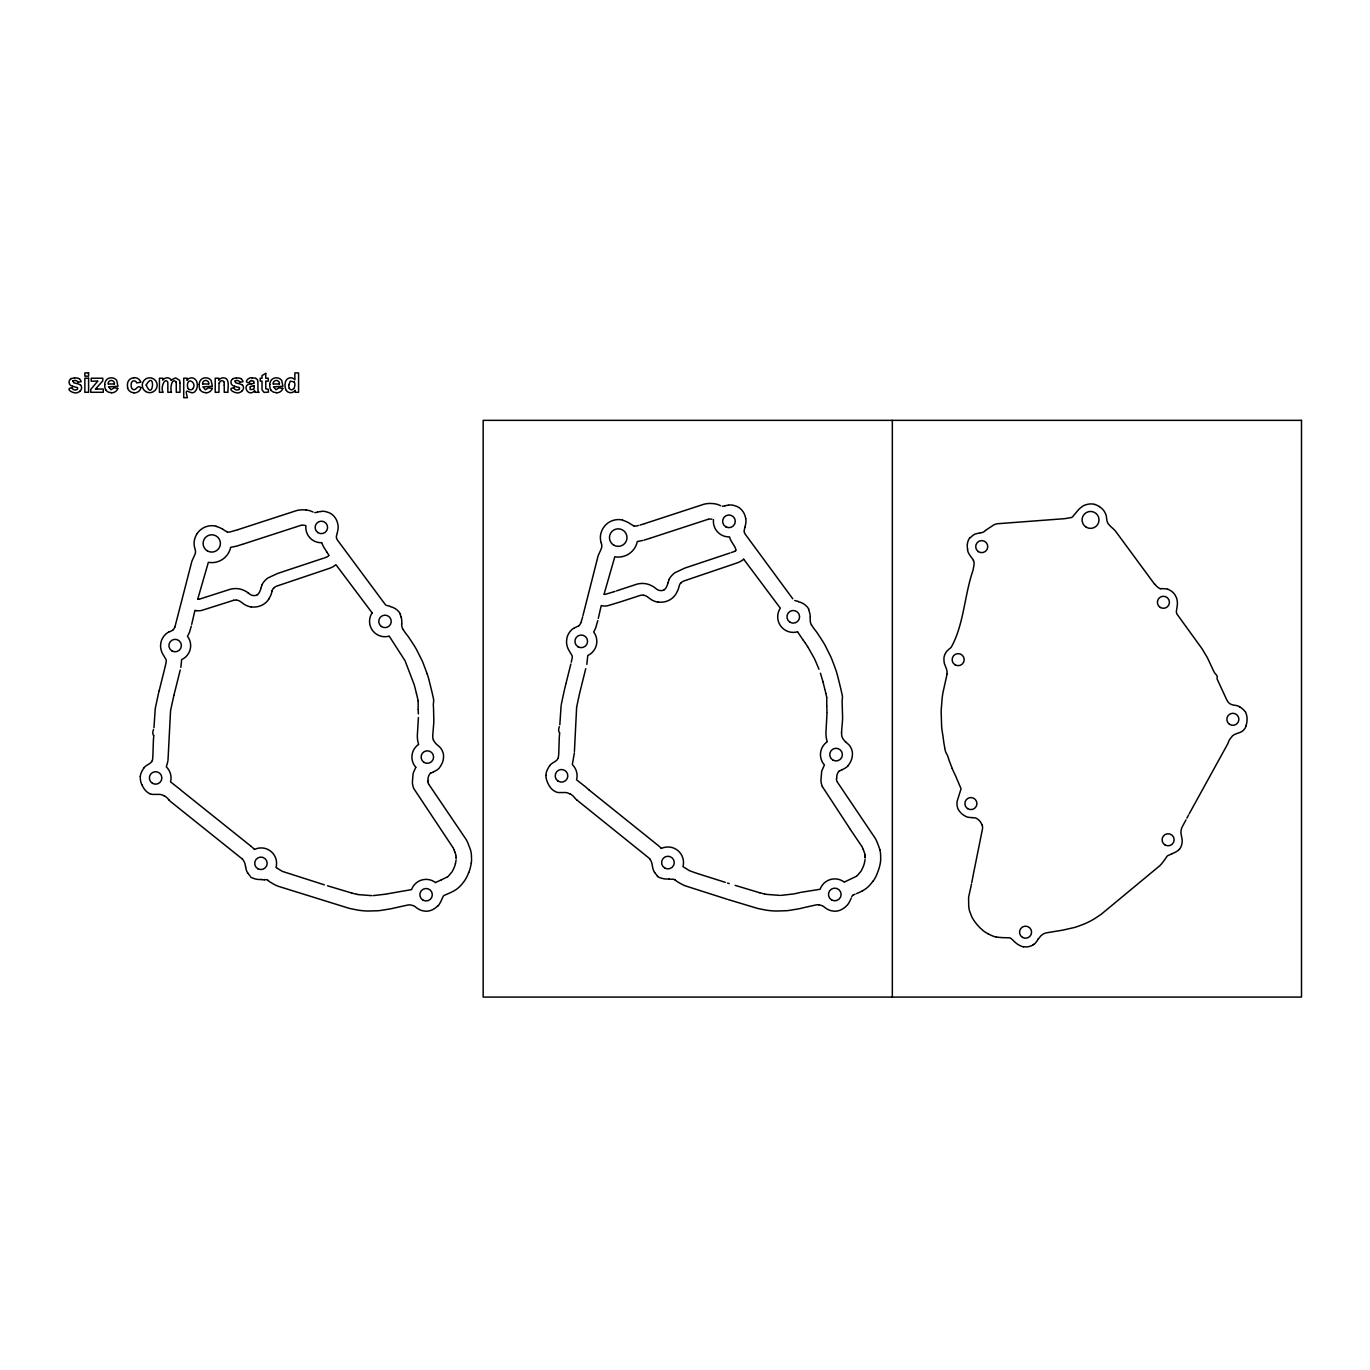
<?xml version="1.0" encoding="UTF-8"?>
<svg xmlns="http://www.w3.org/2000/svg" width="1370" height="1370" viewBox="0 0 1370 1370"><rect width="100%" height="100%" fill="white"/><g stroke="black" fill="none" stroke-linecap="round" stroke-linejoin="round"><path stroke-width="1.5" d="M810.201 616.842L810.184 615.952A13.923 13.923 0 0 0 809.482 612.253L809.002 610.797A19.386 19.386 0 0 0 808.608 609.736L808.591 609.736M546.031 775.437L546.065 774.324A11.217 11.217 0 0 1 546.818 770.933L547.007 770.505A21.851 21.851 0 0 1 549.336 766.258L549.644 765.83M288.727 384.987L290.32 381.151L293.985 381.819M810.201 617.288L810.184 619.326A11.97 11.97 0 0 0 811.348 624.908M841.522 732.505L842.481 720.637A82.834 82.834 0 0 0 842.601 717.657L842.173 703.153A33.411 33.411 0 0 1 842.122 701.937L842.105 701.457A12.381 12.381 0 0 1 842.242 699.693L842.293 699.334A12.672 12.672 0 0 0 842.327 695.686L840.889 689.196A72.319 72.319 0 0 0 840.221 686.404L837.652 676.061A71.24 71.24 0 0 0 835.871 670.084L834.296 665.7M574.424 751.479L576.633 707.245M574.372 752.866L572.335 764.597A15.584 15.584 0 0 1 576.564 779.821L586.446 787.579M140.322 776.465L140.288 777.424A17.69 17.69 0 0 0 141.778 784.685M153.765 735.827L153.543 738.344A70.658 70.658 0 0 0 153.389 740.827L152.892 755.778A51.717 51.717 0 0 1 152.772 757.49L152.584 759.185A5.72 5.72 0 0 1 152.258 760.727L152.207 760.71M559.645 733.053L559.422 735.604A72.165 72.165 0 0 0 559.251 738.122L558.772 753.312A52.813 52.813 0 0 1 558.635 755.058L558.412 756.959A5.84 5.84 0 0 1 558.104 758.329L558.069 758.312M559.816 724.816L561.101 705.721M104.736 384.508L104.822 383.686A7.175 7.175 0 0 1 106.5 379.815A6.302 6.302 0 0 1 111.193 377.829A8.751 8.751 0 0 1 111.963 377.88A6.285 6.285 0 0 1 116.227 379.884A5.6 5.6 0 0 1 116.81 380.774L117.94 386.272L108.47 386.871L111.073 389.731L113.967 387.83L117.683 388.309M199.147 384.508L199.232 383.686A7.175 7.175 0 0 1 200.91 379.815A6.302 6.302 0 0 1 205.603 377.829A8.751 8.751 0 0 1 206.373 377.88A6.285 6.285 0 0 1 210.637 379.884A5.6 5.6 0 0 1 211.22 380.774L212.35 386.272L202.897 386.871L205.483 389.731L208.377 387.83L212.11 388.309M269.753 384.508L269.839 383.686A7.175 7.175 0 0 1 271.517 379.815A6.302 6.302 0 0 1 276.209 377.829A8.751 8.751 0 0 1 276.98 377.88A6.285 6.285 0 0 1 281.244 379.884A5.6 5.6 0 0 1 281.809 380.774L282.939 386.272L273.486 386.871L276.072 389.731L278.983 387.83L282.7 388.309M153.954 727.727L155.221 708.924M166.249 661.556L165.359 665.82M572.249 657.651L571.29 662.207M456.056 860.36L455.422 863.768M865.069 859.538L864.419 863.014A28.873 28.873 0 0 1 863.22 866.731L861.405 870.567M166.267 660.7A3.768 3.768 0 0 0 165.804 659.141L162.516 653.627A18.324 18.324 0 0 1 161.095 649.825L160.787 648.233A12.279 12.279 0 0 1 160.598 645.184L160.872 643.078A14.488 14.488 0 0 1 161.026 642.17L161.266 641.211A14.385 14.385 0 0 1 162.105 639.088L162.585 638.18A14.813 14.813 0 0 1 168.527 632.152M566.735 639.533L566.82 638.831A14.796 14.796 0 0 1 566.974 637.889L567.214 636.93A14.676 14.676 0 0 1 568.071 634.772L568.55 633.848A15.001 15.001 0 0 1 574.561 627.734M167.996 760.196L170.565 710.602M566.666 640.184L566.598 640.869A12.553 12.553 0 0 0 566.735 644.071L567.06 645.681A18.666 18.666 0 0 0 568.464 649.534L571.787 655.151A3.853 3.853 0 0 1 572.266 656.727M946.91 674.091L947.047 672.601A8.22 8.22 0 0 0 946.978 671.146L946.636 669.57A26.629 26.629 0 0 0 945.557 666.556L944.649 664.347A9.436 9.436 0 0 1 944.221 662.686L943.998 660.751A41.425 41.425 0 0 1 943.93 659.347L943.93 658.713A9.248 9.248 0 0 1 944.136 656.829A12.998 12.998 0 0 1 946.79 651.264L948.93 649.192A39.542 39.542 0 0 1 951.003 647.582C963.881 625.045 964.36 595.265 972.974 570.434A27.691 27.691 0 0 1 973.248 569.012L973.573 567.437A38.069 38.069 0 0 0 973.916 565.45L974.019 564.663A9.847 9.847 0 0 0 973.95 561.923A5.514 5.514 0 0 0 973.539 560.672L973.436 560.467M167.876 761.24L166.335 766.892A15.293 15.293 0 0 1 170.531 781.876L180.292 789.514M170.616 710.276L173.887 695.412M561.255 704.642L564.406 689.881M576.684 706.92L579.459 693.939M155.324 708.239L158.543 693.117M471.263 863.117L471.143 863.853A44.645 44.645 0 0 1 468.797 872.502M1176.556 609.941L1176.385 611.208A5.891 5.891 0 0 0 1177.001 614.137L1199.795 645.647A95.814 95.814 0 0 1 1201.747 648.387A68.106 68.106 0 0 1 1202.672 649.808L1206.405 656.024A39.781 39.781 0 0 1 1207.706 658.371L1213.82 671.437A9.967 9.967 0 0 0 1215.156 673.509L1215.652 674.057A8.614 8.614 0 0 1 1217.228 676.506L1217.057 678.869L1225.722 697.638A38.925 38.925 0 0 0 1227.828 701.645L1228.085 702.005A4.846 4.846 0 0 0 1228.976 702.981L1229.267 703.204A10.703 10.703 0 0 0 1231.407 704.505L1231.698 704.557A14.111 14.111 0 0 0 1233.788 705.105L1235.312 705.362A17.348 17.348 0 0 1 1238.206 706.029A8.7 8.7 0 0 1 1238.84 706.338L1239.764 706.834M1176.676 609.308L1177.001 607.389A44.491 44.491 0 0 0 1177.292 605.266L1177.395 603.605A16.765 16.765 0 0 0 1176.659 598.347L1176.573 598.073A8.477 8.477 0 0 0 1176.076 596.909L1175.597 596.019M971.741 882.674L972.7 877.793A76.754 76.754 0 0 0 973.008 876.012L982.564 828.507A8.802 8.802 0 0 0 982.05 824.826M971.467 884.078L971.039 886.15A91.893 91.893 0 0 1 970.594 888.205L968.761 896.477A21.44 21.44 0 0 0 968.59 898.172L968.71 905.912A25.345 25.345 0 0 0 969.241 909.68A19.146 19.146 0 0 0 969.635 911.187L971.501 916.119A18.307 18.307 0 0 0 972.221 917.643L972.443 918.054A44.713 44.713 0 0 0 982.102 929.699L983.009 930.538A22.228 22.228 0 0 0 985.458 932.268L987.993 933.741M219.149 383.052L219.183 382.915A18.152 18.152 0 0 0 218.994 385.912L218.96 392.282L215.227 392.282L215.227 378.223L218.72 378.223L218.72 380.261L219.44 379.439A5.497 5.497 0 0 1 223.31 377.829C230.52 377.675 227.523 388.909 227.985 392.282L224.252 392.282L224.252 385.107M582.952 615.541L598.091 555.946A28.564 28.564 0 0 1 598.776 554.251L599.478 552.744M598.279 618.401L601.224 605.608L602.423 605.848A15.772 15.772 0 0 0 607.732 605.728L621.432 601.55M191.697 624.378L194.934 610.369L196.115 610.609M582.678 616.825L580.966 622.631M597.817 620.524L595.762 627.648A29.198 29.198 0 0 1 594.443 630.577L593.672 631.947A15.584 15.584 0 0 1 587.798 655.494L586.805 664.399M180.857 667.361L181.645 659.604A15.327 15.327 0 0 0 187.467 636.279L188.204 634.961A28.667 28.667 0 0 0 189.522 632.067L191.32 626.056M566.084 683.082L570.862 663.988M581.36 686.216L585.744 668.68M565.913 683.818L564.628 689.076M581.12 687.209L579.544 693.58M174.487 693.049L180.223 670.016M174.35 693.58L173.973 695.069M604.05 594.255L614.805 556.785A19.488 19.488 0 0 0 637.307 541.544L642.855 540.448M165.239 666.351L159.194 690.651M197.708 599.204L208.36 562.317A19.266 19.266 0 0 0 230.657 547.332L236.119 546.236M159.143 690.822L158.766 692.295M667.961 582.935L667.738 583.757A19.248 19.248 0 0 1 667.413 584.802L666.83 586.274A16.389 16.389 0 0 1 666.505 586.942L666.197 587.507A5.497 5.497 0 0 1 664.758 589.288L664.313 589.545M667.995 582.781L669.057 579.544M261.088 587.627L262.064 584.716M272.202 590.864L272.425 589.99M260.934 588.227L260.762 588.86A18.889 18.889 0 0 1 260.437 589.905L259.855 591.343A16.098 16.098 0 0 1 259.546 591.994L259.307 592.422A5.412 5.412 0 0 1 257.8 594.323L257.354 594.563M268.897 598.93L270.507 595.847A28.325 28.325 0 0 0 271.277 593.912L272.15 591.035M272.065 591.326L272.339 590.333M337.311 532.776L337.996 529.454A14.642 14.642 0 0 0 337.962 524.693L337.534 523.015A19.3 19.3 0 0 0 337.02 521.319L336.934 521.131A14.727 14.727 0 0 0 335.599 518.442L334.862 517.346A15.173 15.173 0 0 0 333.8 516.062L332.841 515.12A13.135 13.135 0 0 0 330.752 513.562L330.358 513.339A12.707 12.707 0 0 0 329.177 512.774L328.903 512.654A22.125 22.125 0 0 0 327.447 512.157L326.848 511.969A24.061 24.061 0 0 0 325.529 511.609L325.204 511.541A9.898 9.898 0 0 0 322.121 511.301L320.631 511.541M745.023 527.022L745.777 523.409A14.967 14.967 0 0 0 745.742 518.562M744.972 527.21L744.441 529.334A6.251 6.251 0 0 0 744.201 531.8M337.14 533.427L336.66 535.293A6.114 6.114 0 0 0 336.421 537.725M679.52 584.904L678.373 588.877A28.873 28.873 0 0 1 677.585 590.847L675.804 594.203A17.245 17.245 0 0 1 665.769 601.533L665.169 601.687A20.036 20.036 0 0 1 660.905 602.218L659.193 602.166A18.084 18.084 0 0 1 658.148 602.064M559.337 726.699L559.131 727.299A9.693 9.693 0 0 0 558.669 729.902L558.686 730.261A3.613 3.613 0 0 0 559.594 732.762M153.491 729.491L153.303 730.09A9.487 9.487 0 0 0 152.806 732.744L152.823 733.087A3.545 3.545 0 0 0 153.714 735.553M1246.015 726.049L1245.69 726.922A10.069 10.069 0 0 1 1244.2 729.354A15.293 15.293 0 0 1 1243.566 730.09L1243.155 730.501A7.175 7.175 0 0 1 1241.888 731.477L1241.117 731.905A18.598 18.598 0 0 1 1239.593 732.556A39.439 39.439 0 0 1 1238.583 732.933L1236.956 733.498A13.272 13.272 0 0 0 1232.281 736.067L1231.733 736.923A36.802 36.802 0 0 0 1230.757 738.019L1229.986 739.012A11.662 11.662 0 0 0 1229.027 740.622L1228.428 741.992A27.931 27.931 0 0 0 1227.811 743.722L1189.211 813.797M851.215 898.121L850.89 898.84A34.644 34.644 0 0 1 848.561 903.429A14.916 14.916 0 0 1 846.831 905.536L845.547 906.769A23.889 23.889 0 0 1 844.006 908.002L843.047 908.67A16.885 16.885 0 0 1 840.289 910.108A14.231 14.231 0 0 1 835.512 911.187A10.412 10.412 0 0 1 834.279 911.17A17.125 17.125 0 0 1 833.08 911.033L831.042 910.673A10.48 10.48 0 0 1 829.21 910.057L828.918 909.937A18.495 18.495 0 0 1 826.264 908.533A26.287 26.287 0 0 1 824.774 907.419L823.284 906.323A6.559 6.559 0 0 0 822.171 905.741L821.298 905.433A23.17 23.17 0 0 0 820.424 905.193L818.78 904.817M174.881 627.135L191.817 561.495A28.034 28.034 0 0 1 192.502 559.816L195.019 554.251A7.347 7.347 0 0 0 195.396 550.397L194.66 547.64A15.995 15.995 0 0 1 194.095 543.119L194.129 542.366A14.539 14.539 0 0 1 194.489 539.746L194.865 538.461A18.067 18.067 0 0 1 197.075 533.735M851.78 896.768L852.003 896.305A2.98 2.98 0 0 1 852.756 895.329M599.837 552.007L601.31 548.599A7.501 7.501 0 0 0 601.704 544.678L601.242 542.931M1188.543 815.064L1186.882 818.198M1182.276 826.778L1181.813 827.685A4.675 4.675 0 0 0 1181.591 828.216L1181.248 829.758A15.96 15.96 0 0 0 1180.923 832.857L1182.104 839.485A12.381 12.381 0 0 1 1182.104 842.413L1182.053 842.824A18.666 18.666 0 0 1 1181.282 845.958L1181.163 846.266A8.374 8.374 0 0 1 1179.399 849.194M1185.975 819.894L1182.635 826.093M452.545 871.012L454.224 867.415A28.308 28.308 0 0 0 455.422 863.768M192.93 388.412C197.04 383.172 187.895 376.784 187.45 384.747A6.593 6.593 0 0 0 188.221 388.669M415.778 767.388L413.569 772.235A22.04 22.04 0 0 0 413.055 774.016L412.37 782.595A20.704 20.704 0 0 0 413.757 788.521L452.905 847.499M1038.169 939.169L1041.063 935.624A33.77 33.77 0 0 1 1042.416 934.614L1042.844 934.306A8.083 8.083 0 0 1 1044.762 933.33L1046.081 932.97A46.648 46.648 0 0 1 1047.399 932.679L1060.842 930.453A80.419 80.419 0 0 0 1062.64 930.161L1074.234 927.541A56.101 56.101 0 0 0 1077.197 926.617L1083.31 924.356A60.143 60.143 0 0 0 1087.489 922.524L1089.493 921.53A64.801 64.801 0 0 0 1094.904 918.482L1100.367 914.852A35.243 35.243 0 0 0 1102.388 913.293L1159.739 865.771A35.243 35.243 0 0 0 1160.818 864.641A51.683 51.683 0 0 0 1165.63 858.322L1167.052 856.284A4.093 4.093 0 0 1 1167.617 855.753L1171.847 853.835M557.727 758.894L557.676 758.98A7.038 7.038 0 0 1 556.306 760.624L556.014 760.812A14.299 14.299 0 0 1 554.799 761.669L553.6 762.388A15.019 15.019 0 0 0 549.541 765.744M151.882 761.275L151.83 761.36A6.936 6.936 0 0 1 150.46 762.97L150.169 763.158A14.162 14.162 0 0 1 148.97 763.998L148.183 764.477A16.389 16.389 0 0 0 143.73 767.971M860.942 871.286L857.414 875.464A9.076 9.076 0 0 1 856.541 876.183M143.867 768.108L143.559 768.519A21.475 21.475 0 0 0 141.264 772.697L141.093 773.125A10.994 10.994 0 0 0 140.288 776.465M451.997 871.868L448.418 876.081A8.973 8.973 0 0 1 447.63 876.731M873.169 880.961L871.097 883.599A33.89 33.89 0 0 1 867.347 887.503A22.143 22.143 0 0 1 864.898 889.353L863.665 890.123A44.782 44.782 0 0 1 862.415 890.825M985.39 530.567L983.677 531.971A14.231 14.231 0 0 1 981.742 532.622L981.468 532.69A7.997 7.997 0 0 1 980.663 532.81L980.406 532.844M171.13 380.124L175.6 377.863L179.607 380.346A8.956 8.956 0 0 1 179.898 383.257M847.79 765.933L848.92 764.494A25.996 25.996 0 0 0 850.034 762.73L850.616 761.651A16.817 16.817 0 0 0 851.626 759.185A18.426 18.426 0 0 0 852.363 755.76L852.431 752.901A14.402 14.402 0 0 0 850.051 746.273A12.501 12.501 0 0 0 848.15 744.098L846.403 742.574A31.356 31.356 0 0 1 845.581 741.838M77.456 389.405L77.645 387.778A3.733 3.733 0 0 0 76.36 387.282A45.398 45.398 0 0 1 72.678 386.289M328.731 555.552L328.475 555.826A4.538 4.538 0 0 1 327.978 556.288L327.721 556.477M97.595 381.374L90.745 389.405L90.745 392.282L103.264 392.282L103.264 389.046L97.39 389.046M970.251 537.776L971.621 536.475A27.451 27.451 0 0 1 973.231 535.173L974.532 534.351A6.148 6.148 0 0 1 975.389 533.975L979.893 532.896M985.544 530.378L994.072 524.71A22.297 22.297 0 0 1 997.24 523.751L1062.264 518.853A50.125 50.125 0 0 0 1065.552 518.545L1071.34 517.517A5.805 5.805 0 0 0 1072.47 516.901L1077.162 511.301A22.691 22.691 0 0 1 1081.067 507.397L1082.779 506.147A13.101 13.101 0 0 1 1084.697 505.188L1085.725 504.811A18.992 18.992 0 0 1 1089.39 504.023A13.529 13.529 0 0 1 1094.75 504.434M239.39 389.371L239.527 387.778A3.733 3.733 0 0 0 238.243 387.282A45.398 45.398 0 0 1 234.561 386.289M438.006 905.621L436.739 906.837A23.615 23.615 0 0 1 435.215 908.053L434.273 908.704A16.748 16.748 0 0 1 431.533 910.125A14.145 14.145 0 0 1 426.806 911.187A10.361 10.361 0 0 1 425.591 911.17A17.039 17.039 0 0 1 424.392 911.033L422.388 910.69A10.412 10.412 0 0 1 420.573 910.091L420.282 909.954A18.341 18.341 0 0 1 417.662 908.567A26.013 26.013 0 0 1 416.189 907.488L414.699 906.392A6.507 6.507 0 0 0 413.603 905.827L412.747 905.536A23.016 23.016 0 0 0 411.873 905.279L410.264 904.919A9.898 9.898 0 0 0 407.318 905.142L393.567 908.173A89.358 89.358 0 0 1 390.313 908.892L380.38 910.502A60.999 60.999 0 0 1 378.308 910.707L368.205 911.033A62.678 62.678 0 0 1 365.413 910.913L362.656 910.707A59.235 59.235 0 0 1 357.519 910.04L350.069 908.55A35.671 35.671 0 0 1 348.151 908.019L278.11 886.236A38.069 38.069 0 0 1 275.096 884.883L273.298 883.924A58.413 58.413 0 0 1 268.743 881.081L267.767 880.396M680.667 583.175L680.941 582.918A14.71 14.71 0 0 1 681.575 582.353L682.02 581.993A11.816 11.816 0 0 1 682.568 581.599M273.555 588.295L273.812 588.038A14.539 14.539 0 0 1 274.445 587.473L274.891 587.131A11.679 11.679 0 0 1 275.438 586.737M254.666 390.758C248.021 398.105 240.932 383.737 251.275 383.942M743.602 559.234L742.523 560.124A17.69 17.69 0 0 1 741.17 561.032L740.091 561.631A24.249 24.249 0 0 1 737.608 562.727L734.44 563.841M72.884 380.911L73.757 382.761A28.479 28.479 0 0 0 75.607 383.257L76.309 383.446A14.316 14.316 0 0 1 79.768 384.593L80.453 385.107M253.21 389.337L250.093 389.559L250.008 386.837A7.655 7.655 0 0 1 252.046 386.186L253.45 385.775A11.696 11.696 0 0 0 254.203 385.552L254.203 386.289M735.399 550.843L735.656 550.654A4.607 4.607 0 0 0 736.152 550.192L734.885 546.955M856.216 876.406L845.65 881.424A19.66 19.66 0 0 0 844.382 882.194A15.584 15.584 0 0 0 820.099 889.267L800.679 892.367M447.373 876.903L441.346 879.865M1032.774 944.975L1033.357 944.615A17.536 17.536 0 0 0 1034.025 944.187M735.039 551.082L734.337 551.442A16.098 16.098 0 0 1 733.241 551.887L731.392 552.538M327.43 556.648L326.728 557.025A15.978 15.978 0 0 1 325.58 557.504L323.954 558.069M862.415 890.825L862.09 890.997A59.116 59.116 0 0 1 857.894 893.052L856.575 893.6M574.612 627.82L577.78 626.313A7.415 7.415 0 0 0 578.62 625.833M168.578 632.238L171.712 630.765A7.347 7.347 0 0 0 172.552 630.286M71.24 378.565L74.528 377.863M233.14 378.565L236.411 377.863M842.293 769.7L840.957 770.3A17.262 17.262 0 0 0 839.639 770.967M683.339 581.154L733.515 564.149M433.519 771.909L432.201 772.509A17.125 17.125 0 0 0 430.899 773.142M276.192 586.292L326.077 569.492M855.085 894.199L854.829 894.302A10.515 10.515 0 0 0 852.739 895.295M441.157 879.934L436.773 881.92A19.488 19.488 0 0 0 435.591 882.64A15.447 15.447 0 0 0 411.548 889.61L386.391 894.011M644.585 523.648L704.18 504.16A28.513 28.513 0 0 1 706.629 503.698L708.838 503.492A28.702 28.702 0 0 1 711.372 503.492L713.616 503.646A20.002 20.002 0 0 1 719.541 505.222L720.569 505.701M649.825 538.324L708.358 519.213M237.849 529.693L296.81 510.513A28.359 28.359 0 0 1 299.242 510.068L301.434 509.863A28.564 28.564 0 0 1 303.934 509.863L306.178 510M237.661 529.745L230.434 531.834A6.114 6.114 0 0 1 227.112 531.92M243.192 544.078L300.955 525.327M644.311 523.751L640.013 525.07M649.5 538.444L644.123 540.105M242.61 544.284L237.027 545.996M621.98 601.379L640.355 595.368A9.59 9.59 0 0 1 643.044 595.145M616.414 590.915L636.913 584.168A27.314 27.314 0 0 1 638.351 583.843L639.105 583.723A22.194 22.194 0 0 1 640.03 583.586L640.184 583.569A20.002 20.002 0 0 1 649.277 584.665L650.031 585.007A21.903 21.903 0 0 1 654.843 587.713L656.521 589.049A7.227 7.227 0 0 0 664.433 589.785M615.027 591.378L613.623 591.84M322.909 558.412L277.836 573.379L267.869 577.986A26.441 26.441 0 0 0 266.311 579.27L265.712 579.835A16.663 16.663 0 0 0 262.03 584.699M326.539 569.338L329.913 568.173A24.078 24.078 0 0 0 332.191 567.18L333.424 566.495A17.519 17.519 0 0 0 334.777 565.587L335.856 564.731L336.643 565.639L372.16 612.904M730.039 552.983L684.709 568.122L674.828 572.78A26.749 26.749 0 0 0 673.355 574.013L672.653 574.664A16.919 16.919 0 0 0 669.022 579.527M612.801 592.114L605.471 594.272A3.476 3.476 0 0 1 604.29 594.323M725.158 505.787L725.877 505.599A11.011 11.011 0 0 1 726.682 505.41L728.241 505.205M317.446 512.157L317.104 512.26A6.285 6.285 0 0 1 316.196 512.466L314.775 512.568M317.583 512.123L318.285 511.918A10.96 10.96 0 0 1 319.107 511.746L320.46 511.558M724.833 505.89L724.679 505.941A6.319 6.319 0 0 1 723.754 506.129L722.315 506.232M638.488 525.481L637.101 525.823A6.148 6.148 0 0 1 633.745 525.909M804.395 907.505L815.801 904.988A9.95 9.95 0 0 1 818.798 904.731M800.046 892.538L794.668 893.754M803.728 907.676L801.912 908.122A89.855 89.855 0 0 1 798.641 908.858L788.606 910.502A61.307 61.307 0 0 1 786.5 910.707L776.31 911.033A62.986 62.986 0 0 1 773.485 910.913L770.693 910.69A59.544 59.544 0 0 1 765.505 910.022L757.987 908.515A35.877 35.877 0 0 1 756.052 907.968L728.292 899.593M233.653 600.3L201.51 610.472A15.686 15.686 0 0 1 196.115 610.643M199.386 599.169L230.246 589.271A27.16 27.16 0 0 1 231.667 588.963L233.482 588.689A19.882 19.882 0 0 1 242.49 589.768L243.226 590.093A21.714 21.714 0 0 1 248.004 592.765M385.552 894.182L373.239 895.603M793.641 893.942L781.208 895.364M77.645 382.298L81.121 381.699A5.137 5.137 0 0 0 79.391 378.908M239.527 382.298L243.021 381.699A5.137 5.137 0 0 0 241.291 378.908M140.425 382.298L136.692 382.898A2.723 2.723 0 0 0 131.708 382.127L131.366 383.018A8.391 8.391 0 0 0 131.177 384.987A9.932 9.932 0 0 0 131.4 387.385L131.811 388.309A2.603 2.603 0 0 0 132.102 388.72C135.784 392.505 137.069 384.251 140.665 387.47M708.769 519.144L709.797 519.059A12.672 12.672 0 0 1 710.362 519.059L711.989 519.144M301.366 525.258L302.427 525.172A12.964 12.964 0 0 1 302.941 525.172L304.551 525.258M72.233 387.83C63.517 388.121 74.562 395.176 78.295 392.197A5.137 5.137 0 0 0 80.008 391.255M234.116 387.83C225.399 388.121 236.445 395.176 240.178 392.197A5.137 5.137 0 0 0 241.891 391.255M728.497 505.17L729.748 505.016A9.95 9.95 0 0 1 732.847 505.205L733.173 505.273A24.198 24.198 0 0 1 734.508 505.633L735.108 505.821A22.28 22.28 0 0 1 736.58 506.335L736.872 506.455A12.809 12.809 0 0 1 738.07 507.037L738.464 507.26A13.289 13.289 0 0 1 740.571 508.852L741.547 509.794A15.395 15.395 0 0 1 742.608 511.113L743.362 512.209A15.001 15.001 0 0 1 744.646 514.743L744.783 515.137A19.694 19.694 0 0 1 745.28 516.764L745.691 518.562M97.767 381.1L91.225 381.22L91.225 378.223L102.784 378.223L102.784 380.86L95.438 389.166L97.133 389.046M133.815 377.863L133.078 377.914A6.507 6.507 0 0 0 127.564 383.223L127.461 384.405A12.467 12.467 0 0 0 127.461 386.1L127.684 387.659M264.53 879.745L262.252 879.797M371.818 895.655L358.615 894.627M780.044 895.398L766.789 894.404M251.703 380.74L253.707 381.202L254.203 383.138A19.454 19.454 0 0 1 251.275 383.891M252.114 377.846C248.706 376.647 242.73 383.394 249.511 382.538M669.245 879.3L671.557 879.249A6.747 6.747 0 0 1 674.93 879.677M108.504 383.994L114.207 383.994M202.914 383.994L208.617 383.994M273.503 383.994L279.223 383.994M255.162 392.282L258.896 392.282M972.238 817.633L975.029 817.873A5.72 5.72 0 0 1 976.724 818.506L977.546 819.054A15.532 15.532 0 0 1 979.344 820.613L979.55 820.835A9.111 9.111 0 0 1 980.475 821.983L980.646 822.257A16.509 16.509 0 0 1 981.845 824.517L981.982 824.843M1160.921 588.535L1163.781 588.723A18.238 18.238 0 0 1 1167.822 589.203M996.315 936.977L996.795 937.063A44.765 44.765 0 0 0 999.792 937.422A55.982 55.982 0 0 0 1004.844 937.696L1009.159 937.799A4.846 4.846 0 0 1 1011.574 938.895L1011.728 939.049A21.047 21.047 0 0 1 1012.379 939.683L1014.69 941.892A20.961 20.961 0 0 0 1023.407 946.927M356.971 894.319L358.289 894.576M764.939 894.045L766.275 894.302M356.799 894.285L352.022 893.137M764.443 893.959L759.785 892.795M794.771 600.522L798.402 601.447M622.596 520.292L624.463 520.874A25.174 25.174 0 0 1 629.327 523.186L631.947 524.847A11.594 11.594 0 0 0 633.779 525.772M216.083 526.388L217.933 526.971A24.968 24.968 0 0 1 222.728 529.231M386.443 605.352L390.296 606.345M327.481 885.774L351.713 893.034M735.159 885.362L759.631 892.743M324.399 884.849L282.597 871.457A24.985 24.985 0 0 1 282.032 871.183L277.476 868.426M727.179 899.251L685.257 885.842A38.36 38.36 0 0 1 682.226 884.455L680.41 883.496A58.978 58.978 0 0 1 675.804 880.602L674.828 879.917M1094.75 504.451L1095.743 504.776A19.009 19.009 0 0 1 1099.425 506.575M697.039 873.392L725.278 882.331M729.234 883.582L727.487 883.033M696.371 873.187L689.812 870.823A25.191 25.191 0 0 1 689.23 870.549L682.979 866.611A15.584 15.584 0 0 0 661.333 848.441M234.578 386.272L232.9 385.604A3.562 3.562 0 0 1 232.335 385.244A4.007 4.007 0 0 1 233.037 378.668M72.678 386.272L71 385.604A3.562 3.562 0 0 1 70.452 385.244A4.007 4.007 0 0 1 71.154 378.668M305.561 525.498L305.887 525.635A15.378 15.378 0 0 0 321.882 542.708L322.087 543.41A24.523 24.523 0 0 0 323.611 546.887L326.848 552.059M149.895 793.624L150.323 793.812A9.213 9.213 0 0 0 152.549 794.412L159.245 794.394A8.34 8.34 0 0 1 162.431 795.062L164.075 795.816M313.045 512.038L312.137 511.609A19.882 19.882 0 0 0 306.178 509.983M570.057 794.001L568.396 793.213A8.374 8.374 0 0 0 565.176 792.528L558.412 792.562A9.265 9.265 0 0 1 556.169 791.963L555.723 791.757A14.402 14.402 0 0 1 550.74 787.955A24.917 24.917 0 0 1 547.606 782.63A18.05 18.05 0 0 1 545.928 775.437M646.982 596.515L646.76 596.378A9.932 9.932 0 0 0 643.558 595.197M240.212 601.43L240.058 601.327A9.864 9.864 0 0 0 236.822 600.128M222.728 529.248L225.331 530.875A11.491 11.491 0 0 0 227.146 531.783M1099.425 506.575L1101.805 508.458A19.129 19.129 0 0 1 1103.878 510.804L1104.117 511.147A11.85 11.85 0 0 1 1104.922 512.466L1105.093 512.808A16.029 16.029 0 0 1 1106.275 515.959A11.953 11.953 0 0 1 1106.429 516.85L1106.772 519.572A12.227 12.227 0 0 0 1107.422 522.124L1107.731 522.861A7.261 7.261 0 0 0 1108.484 524.094L1109.854 525.618A44.337 44.337 0 0 0 1112.217 527.878L1113.741 529.265A26.235 26.235 0 0 1 1115.471 531.081L1153.814 583.175A22.554 22.554 0 0 0 1154.636 584.219M277.168 868.203L276.021 867.433A15.395 15.395 0 0 0 254.443 849.468M240.743 601.772L243.038 603.519A18.683 18.683 0 0 0 251.241 606.996M647.53 596.858L649.825 598.639A18.837 18.837 0 0 0 658.131 602.183M247.987 592.782L249.665 594.066A7.175 7.175 0 0 0 257.474 594.785M242.336 385.107L241.634 384.645A14.316 14.316 0 0 0 238.192 383.48L237.489 383.275A28.479 28.479 0 0 1 235.64 382.761L234.784 380.911A4.744 4.744 0 0 1 236.873 380.569M241.976 858.733L170.616 801.587A18.992 18.992 0 0 1 168.852 799.857M250.796 846.095L252.08 847.139M250.47 845.821L180.72 789.993M658.953 846.095L589.237 790.113M589.083 789.976L586.959 788.144M252.645 847.619L254.255 849.229M659.552 846.609L661.179 848.253M576.667 799.857L648.763 857.894A7.278 7.278 0 0 1 650.031 859.213M657.6 875.995L656.864 875.276A20.207 20.207 0 0 1 655.1 873.015L654.723 872.485M385.535 604.872L337.448 540.088A9.47 9.47 0 0 1 336.592 538.17L336.558 538.016M792.785 598.81L745.177 534.129A9.641 9.641 0 0 1 744.355 532.262L744.372 532.262M168.801 799.772L168.698 799.635A15.978 15.978 0 0 0 164.16 795.679M802.957 639.824L797.665 631.981M803.282 640.252L805.183 642.907M743.687 559.183L780.301 608.177A15.584 15.584 0 0 0 797.563 631.793M328.937 555.261L326.968 552.247M713.479 519.607A15.584 15.584 0 0 0 729.491 536.903L729.662 537.417A24.985 24.985 0 0 0 731.255 541.116L734.508 546.356M247.884 873.084L248.227 873.615A19.899 19.899 0 0 0 249.991 875.841M805.474 643.335L807.718 646.76M848.475 826.504L822.342 786.568M848.749 826.915L850.188 829.158M649.979 859.247L650.236 859.641A30.123 30.123 0 0 1 650.716 860.394A8.922 8.922 0 0 1 651.503 862.09L651.743 862.877A23.05 23.05 0 0 1 652.069 864.367L652.445 866.405A18.649 18.649 0 0 0 654.586 872.57M808.06 647.308L814.482 658.713M861.867 846.489L850.359 829.449M403.123 629.395L403.739 630.405A34.49 34.49 0 0 0 405.041 632.409L405.434 632.94A36.014 36.014 0 0 0 405.948 633.608L407.198 635.201A45.912 45.912 0 0 1 407.849 636.04L408.02 636.262A51.82 51.82 0 0 1 408.945 637.581L414.065 645.39A95.369 95.369 0 0 1 415.264 647.359A113.967 113.967 0 0 1 416.668 649.825L422.148 660.768A97.561 97.561 0 0 1 423.313 663.559L427.166 673.852M811.588 624.943L812.204 625.953A35.055 35.055 0 0 0 813.523 627.991L813.917 628.522A36.562 36.562 0 0 0 814.431 629.207L815.698 630.817A46.614 46.614 0 0 1 816.366 631.69L816.52 631.913A52.642 52.642 0 0 1 817.462 633.248L822.651 641.177A96.996 96.996 0 0 1 823.849 643.181A115.936 115.936 0 0 1 825.271 645.681L830.802 656.795A99.411 99.411 0 0 1 831.984 659.621L833.987 664.861M389.423 636.468L405.058 660.768L414.356 685.103M1175.323 595.522L1174.689 594.46A9.213 9.213 0 0 0 1173.884 593.398A14.334 14.334 0 0 0 1167.805 589.288M453.316 848.235L453.949 849.674M862.295 847.225L863.117 849.177M428.604 783.914L428.296 783.28A6.234 6.234 0 0 1 427.782 781.825M814.859 659.484L818.986 669.245M837.327 781.893L837.07 781.362A6.353 6.353 0 0 1 836.488 779.77L836.419 778.52M400.108 614.274L400.177 614.428A19.026 19.026 0 0 1 400.519 615.318L401.067 616.911M952.253 768.57L949.581 761.651A71.394 71.394 0 0 1 949.033 760.076L948.365 757.987A35.414 35.414 0 0 0 947.458 755.452L947.304 755.144A11.748 11.748 0 0 0 946.773 754.082L946.516 753.654A22.143 22.143 0 0 1 946.156 753.02A12.69 12.69 0 0 1 944.992 749.15M454.069 849.982L454.874 852.072M863.614 850.462L863.22 849.417M454.908 852.14L455.542 853.921A13.409 13.409 0 0 1 455.867 855.085L455.936 855.445M863.871 851.13L864.538 853.013A13.683 13.683 0 0 1 864.864 854.195L864.932 854.555M176.045 381.939C171.456 376.904 169.966 389.833 171.575 392.282L167.842 392.282L167.842 384.319A14.06 14.06 0 0 0 167.722 381.99C164.674 376.853 160.187 388.258 163.15 392.282L159.434 392.282L159.434 378.223L162.79 378.223L162.79 380.124L163.51 379.353A5.36 5.36 0 0 1 167.174 377.812A4.59 4.59 0 0 1 171.233 380.055M820.442 673.201L822.993 681.798M255.06 392.025L254.803 391.203M601.19 542.743L600.951 541.869A16.32 16.32 0 0 1 600.385 537.297L600.42 536.509A14.847 14.847 0 0 1 600.796 533.855L601.173 532.553A18.409 18.409 0 0 1 603.399 527.758A18.05 18.05 0 0 1 622.665 520.052M824.723 688.802L823.045 682.054M416.377 693.237L414.476 685.634M824.946 689.607L825.836 693.391M416.429 693.391L417.096 696.131M418.124 700.721L417.285 697.022M826.709 697.296L825.922 693.751M418.141 700.806L418.141 709.335M826.744 697.467L826.744 705.944M245.624 867.107L245.247 865.104A22.588 22.588 0 0 0 244.922 863.631L244.682 862.86A8.751 8.751 0 0 0 243.894 861.199A29.643 29.643 0 0 0 243.432 860.446L243.261 860.172A7.192 7.192 0 0 0 242.01 858.682M967.477 549.541L967.871 551.322A10.189 10.189 0 0 0 968.23 552.333A21.612 21.612 0 0 0 970.816 556.58L972.049 558.275A15.55 15.55 0 0 1 973.454 560.45M944.838 748.328L944.118 744.27A71.548 71.548 0 0 1 943.707 741.684L943.176 737.522A80.008 80.008 0 0 0 942.885 735.519L942.354 732.333A69.339 69.339 0 0 1 941.601 725.912L941.173 711.989A84.734 84.734 0 0 1 941.241 709.489L942.183 697.827A100.044 100.044 0 0 1 942.92 692.826L946.002 678.886A28.976 28.976 0 0 0 946.362 677.362A47.436 47.436 0 0 0 946.91 674.091M427.8 781.825L427.714 780.575M864.984 854.897L865.087 857.894M433.485 707.639L433.399 706.406A32.709 32.709 0 0 1 433.348 705.207L433.331 704.728A12.124 12.124 0 0 1 433.468 702.998L433.519 702.639A12.416 12.416 0 0 0 433.554 699.042L432.115 692.655A70.88 70.88 0 0 0 431.464 689.915L428.93 679.726A69.836 69.836 0 0 0 427.166 673.852M826.761 706.132L827 712.075M433.536 708.324L433.828 720.671A81.104 81.104 0 0 1 433.708 723.617L432.766 735.296A12.039 12.039 0 0 0 433.365 739.92M418.175 709.728L418.364 713.941M456.022 856.233L456.056 857.329M456.09 859.041L456.056 857.449M471.503 858.373L471.468 856.815A26.15 26.15 0 0 0 470.749 850.753A38.189 38.189 0 0 0 469.448 847.037L468.266 843.988A29.849 29.849 0 0 0 465.971 839.245L429.084 784.736A15.087 15.087 0 0 1 428.707 784.119M865.052 856.079L865.069 857.517M827.018 712.845L825.939 732.762A28.582 28.582 0 0 0 827.035 741.101L827.257 741.735A15.584 15.584 0 0 0 824.432 764.991L822.086 770.18A22.451 22.451 0 0 0 821.64 771.687L820.921 780.558A21.132 21.132 0 0 0 822.325 786.568M401.752 623.881L401.752 620.644A13.649 13.649 0 0 0 401.05 616.928M418.415 717.486L417.336 735.313A28.205 28.205 0 0 0 418.415 743.756L418.638 744.389A15.31 15.31 0 0 0 415.829 767.286M892.332 420.35L892.332 997.086M187.21 380.261L187.21 378.223L183.717 378.223L183.717 397.694L187.45 397.694C183.289 383.651 191.338 397.591 195.619 390.69A7.141 7.141 0 0 0 197.109 387.231L197.246 386.443A13.426 13.426 0 0 0 197.297 384.747L197.075 382.795A6.764 6.764 0 0 0 195.841 380.021A5.274 5.274 0 0 0 187.108 380.192M180.001 383.257L180.001 392.282L176.268 392.282L176.268 384.234A10.258 10.258 0 0 0 176.096 381.922M1239.696 706.92A17.519 17.519 0 0 1 1245.142 711.664M1245.587 712.058A18.495 18.495 0 0 1 1245.878 725.997M1179.484 849.314A21.338 21.338 0 0 1 1171.812 853.733M1038.083 939.118A16.919 16.919 0 0 1 1034.127 944.29M1032.843 945.094A13.375 13.375 0 0 1 1023.493 946.653M996.281 937.097A29.678 29.678 0 0 1 988.027 933.672M972.238 817.599A24.643 24.643 0 0 1 967.391 817.085L967.049 816.931A9.008 9.008 0 0 1 965.987 816.52L963.949 815.356A17.039 17.039 0 0 1 957.63 808.18L957.63 807.666A10.343 10.343 0 0 1 957.236 806.313L957.15 805.868A13.597 13.597 0 0 1 956.996 802.769A9.795 9.795 0 0 1 957.579 799.874L961.072 788.76L955.455 775.574A95.438 95.438 0 0 1 952.253 768.587M967.682 549.49A14.659 14.659 0 0 1 969.857 537.502M1160.732 588.997A13.991 13.991 0 0 1 1154.807 584.099M570.143 793.846A16.166 16.166 0 0 1 574.749 797.837L574.903 798.076A19.231 19.231 0 0 0 576.667 799.84M669.194 878.923A19.386 19.386 0 0 1 657.326 876.44M873.272 881.013A36.014 36.014 0 0 0 877.81 871.851A45.553 45.553 0 0 0 880.311 863.1L880.413 862.364A25.55 25.55 0 0 0 880.687 858.168L880.636 855.959A26.715 26.715 0 0 0 879.9 849.794M879.848 849.811A38.942 38.942 0 0 0 878.598 846.026L877.399 842.91A30.397 30.397 0 0 0 875.087 838.097L837.909 782.904A15.344 15.344 0 0 1 837.43 782.099M836.762 778.468A9.624 9.624 0 0 1 839.382 770.728M847.893 766.053A17.998 17.998 0 0 1 842.259 769.58M845.598 741.838A19.283 19.283 0 0 1 843.851 739.988L842.704 738.327A8.306 8.306 0 0 1 842.173 737.18A12.296 12.296 0 0 1 841.591 732.522M798.35 601.738A15.755 15.755 0 0 1 808.934 609.325M580.829 622.682A7.929 7.929 0 0 1 578.894 625.73M679.794 584.236A4.247 4.247 0 0 1 680.719 583.243M77.268 389.303A3.442 3.442 0 0 1 71.993 387.933M74.562 378.051A8.545 8.545 0 0 1 79.46 378.754M74.99 380.483A2.757 2.757 0 0 1 77.867 382.213M72.867 380.843A4.744 4.744 0 0 1 74.99 380.569M80.59 384.987A4.093 4.093 0 0 1 79.871 391.067M117.888 388.395A6.559 6.559 0 0 1 111.552 392.796M111.552 392.642A10.275 10.275 0 0 1 110.662 392.608L108.692 392.18A5.6 5.6 0 0 1 105.918 389.988M105.832 390.039A8.888 8.888 0 0 1 104.839 384.525M108.161 384.028A3.168 3.168 0 0 1 111.278 380.449A3.168 3.168 0 0 1 114.429 384.011M133.798 377.692A6.764 6.764 0 0 1 140.87 382.144M141.059 387.573A6.97 6.97 0 0 1 133.763 392.916M133.78 392.728A6.644 6.644 0 0 1 127.496 387.693M192.845 388.772A2.826 2.826 0 0 1 188.358 388.618M212.299 388.395A6.559 6.559 0 0 1 205.962 392.796M205.962 392.642A10.275 10.275 0 0 1 205.072 392.608L203.102 392.18A5.6 5.6 0 0 1 200.328 389.988M200.243 390.039A8.888 8.888 0 0 1 199.266 384.525M202.572 384.028A3.168 3.168 0 0 1 205.706 380.449A3.168 3.168 0 0 1 208.839 384.011M224.115 382.333A17.193 17.193 0 0 1 224.2 385.107M219.457 382.949A2.517 2.517 0 0 1 224.149 381.973M239.151 389.303A3.442 3.442 0 0 1 233.876 387.933M236.445 378.051A8.545 8.545 0 0 1 241.343 378.754M236.873 380.483A2.757 2.757 0 0 1 239.767 382.213M242.49 384.987A4.093 4.093 0 0 1 241.754 391.067M249.391 382.521A2.74 2.74 0 0 1 251.669 380.483M252.131 377.949A9.967 9.967 0 0 1 255.796 378.343M255.745 378.497A3.631 3.631 0 0 1 257.628 380.158L257.731 380.843A13.357 13.357 0 0 1 257.902 383.292L257.937 387.642A11.217 11.217 0 0 0 258.639 392.385M254.118 386.306A5.805 5.805 0 0 1 253.655 389.542M282.905 388.395A6.559 6.559 0 0 1 276.552 392.796M276.569 392.642A10.275 10.275 0 0 1 275.678 392.608L273.709 392.18A5.6 5.6 0 0 1 270.935 389.988M270.849 390.039A8.888 8.888 0 0 1 269.856 384.525M273.161 384.028A3.168 3.168 0 0 1 276.295 380.449A3.168 3.168 0 0 1 279.446 384.011M286.296 390.57A5.446 5.446 0 0 0 295.184 390.296L295.098 392.282L298.574 392.282L298.574 372.914L294.858 372.914L294.858 379.798A5.394 5.394 0 0 0 291.125 377.795A5.583 5.583 0 0 0 286.621 379.695A5.959 5.959 0 0 0 285.525 381.699L285.011 384.319A14.471 14.471 0 0 0 284.994 385.638L285.32 387.984A6.713 6.713 0 0 0 286.467 390.433M289.224 388.326A7.604 7.604 0 0 1 288.83 385.004M289.327 388.292A2.946 2.946 0 0 0 291.964 389.833L294.173 388.361L294.858 385.347A6.764 6.764 0 0 0 294.156 381.75M389.234 636.108A15.378 15.378 0 0 1 372.092 612.87M272.681 589.34A4.178 4.178 0 0 1 273.606 588.364M268.845 599.067A17.091 17.091 0 0 1 258.81 606.362L258.091 606.55A19.933 19.933 0 0 1 253.998 607.047L252.388 606.996A17.981 17.981 0 0 1 251.258 606.893M233.653 600.317A9.539 9.539 0 0 1 236.325 600.077M199.061 599.221A3.459 3.459 0 0 1 197.965 599.272M141.863 784.633A24.489 24.489 0 0 0 144.946 789.873A14.248 14.248 0 0 0 149.861 793.727M247.73 873.169A18.29 18.29 0 0 1 245.641 867.09M262.201 879.437A19.266 19.266 0 0 1 250.453 876.988M264.513 879.66A6.696 6.696 0 0 1 267.869 880.157M438.212 905.775A28.667 28.667 0 0 0 441.945 899.011L443.126 896.528A2.946 2.946 0 0 1 443.88 895.586A10.446 10.446 0 0 1 445.952 894.644L448.966 893.326A58.636 58.636 0 0 0 453.11 891.305L453.436 891.134A44.388 44.388 0 0 0 454.669 890.449L455.885 889.695A21.903 21.903 0 0 0 458.299 887.863A33.445 33.445 0 0 0 462.032 884.027L464.087 881.424A35.397 35.397 0 0 0 468.677 872.467M471.537 858.99A25.02 25.02 0 0 1 471.28 863.117M428.039 780.54A9.453 9.453 0 0 1 430.642 772.92M433.485 771.789A17.81 17.81 0 0 0 439.051 768.313L440.078 766.789A25.568 25.568 0 0 0 441.174 765.059L441.756 763.981A16.509 16.509 0 0 0 442.75 761.566A18.05 18.05 0 0 0 443.486 758.192L443.555 755.367A14.128 14.128 0 0 0 441.191 748.842A12.33 12.33 0 0 0 439.325 746.701L437.595 745.212A30.979 30.979 0 0 1 436.773 744.475A19.026 19.026 0 0 1 435.078 742.66L433.93 741.016A8.151 8.151 0 0 1 433.417 739.903M402.9 629.378A11.731 11.731 0 0 1 401.684 623.881M390.244 606.619A15.327 15.327 0 0 1 400.468 614.068M197.04 533.701A17.896 17.896 0 0 1 216.135 526.166M174.744 627.186A7.792 7.792 0 0 1 172.826 630.183M146.196 384.987C153.354 402.523 155.752 368.718 146.196 384.987M265.746 373.411L262.012 375.568L262.012 378.223L260.214 378.223L260.214 381.1L262.012 381.1L262.03 388.618A11.85 11.85 0 0 0 262.132 389.953L264.136 392.419L268.52 392.111L268.212 389.285L265.797 388.806L265.746 381.1L268.28 381.1L268.28 378.223L265.746 378.223L265.746 373.411M88.588 372.914L84.854 372.914L84.854 376.168L88.588 376.168L88.588 372.914M88.588 378.223L84.854 378.223L84.854 392.282L88.588 392.282L88.588 378.223M1301.5 420.35L483.165 420.35L483.165 997.086L1301.5 997.086L1301.5 420.35M1165.099 844.999A6.045 6.045 0 0 0 1174.159 839.776A6.045 6.045 0 0 0 1165.099 834.535A6.045 6.045 0 0 0 1165.099 844.999M1229.472 724.302A6.045 6.045 0 0 0 1238.891 719.729A6.045 6.045 0 0 0 1230.226 713.873A6.045 6.045 0 0 0 1229.472 724.302M1160.39 607.509A6.045 6.045 0 0 0 1169.449 602.286A6.045 6.045 0 0 0 1160.39 597.063A6.045 6.045 0 0 0 1160.39 607.509M1086.307 527.262A8.477 8.477 0 0 0 1099.014 519.915A8.477 8.477 0 0 0 1086.307 512.568A8.477 8.477 0 0 0 1086.307 527.262M978.351 551.63A6.045 6.045 0 0 0 987.753 547.058A6.045 6.045 0 0 0 979.088 541.201A6.045 6.045 0 0 0 978.351 551.63M955.147 664.878A6.045 6.045 0 0 0 964.206 659.638A6.045 6.045 0 0 0 955.147 654.415A6.045 6.045 0 0 0 955.147 664.878M967.511 808.574A6.045 6.045 0 0 0 976.93 804.002A6.045 6.045 0 0 0 968.265 798.145A6.045 6.045 0 0 0 967.511 808.574M1022.534 937.422A6.045 6.045 0 0 0 1031.593 932.199A6.045 6.045 0 0 0 1022.534 926.959A6.045 6.045 0 0 0 1022.534 937.422M578.072 646.828A6.336 6.336 0 0 0 587.576 641.348A6.336 6.336 0 0 0 578.072 635.868A6.336 6.336 0 0 0 578.072 646.828M557.967 781.054A6.336 6.336 0 0 0 567.831 776.276A6.336 6.336 0 0 0 558.737 770.128A6.336 6.336 0 0 0 557.967 781.054M664.758 868.049A6.336 6.336 0 0 0 674.263 862.569A6.336 6.336 0 0 0 664.758 857.089A6.336 6.336 0 0 0 664.758 868.049M831.624 899.953A6.336 6.336 0 0 0 841.129 894.473A6.336 6.336 0 0 0 831.624 888.993A6.336 6.336 0 0 0 831.624 899.953M790.113 622.305A6.336 6.336 0 0 0 799.601 616.808A6.336 6.336 0 0 0 790.113 611.328A6.336 6.336 0 0 0 790.113 622.305M725.792 526.816A6.336 6.336 0 0 0 735.296 521.319A6.336 6.336 0 0 0 725.792 515.839A6.336 6.336 0 0 0 725.792 526.816M613.846 545.192A8.768 8.768 0 0 0 626.998 537.605A8.768 8.768 0 0 0 613.846 530.002A8.768 8.768 0 0 0 613.846 545.192M832.891 760.093A6.336 6.336 0 0 0 842.396 754.613A6.336 6.336 0 0 0 832.891 749.133A6.336 6.336 0 0 0 832.891 760.093M145.631 391.512A7.484 7.484 0 0 0 157.173 385.621A7.484 7.484 0 0 0 146.299 378.582A7.484 7.484 0 0 0 145.631 391.512M424.22 762.473A6.251 6.251 0 0 0 433.605 757.062A6.251 6.251 0 0 0 424.22 751.633A6.251 6.251 0 0 0 424.22 762.473M207.418 550.928A8.648 8.648 0 0 0 220.399 543.428A8.648 8.648 0 0 0 207.418 535.944A8.648 8.648 0 0 0 207.418 550.928M317.754 532.519A6.251 6.251 0 0 0 327.584 527.964A6.251 6.251 0 0 0 318.731 521.747A6.251 6.251 0 0 0 317.754 532.519M381.408 626.518A6.251 6.251 0 0 0 391.221 621.963A6.251 6.251 0 0 0 382.367 615.729A6.251 6.251 0 0 0 381.408 626.518M422.97 900.141A6.251 6.251 0 0 0 432.338 894.73A6.251 6.251 0 0 0 422.97 889.318A6.251 6.251 0 0 0 422.97 900.141M257.817 868.734A6.251 6.251 0 0 0 267.184 863.323A6.251 6.251 0 0 0 257.817 857.911A6.251 6.251 0 0 0 257.817 868.734M152.498 783.349A6.251 6.251 0 0 0 161.865 777.937A6.251 6.251 0 0 0 152.498 772.526A6.251 6.251 0 0 0 152.498 783.349M172.021 650.973A6.251 6.251 0 0 0 181.388 645.561A6.251 6.251 0 0 0 172.021 640.15A6.251 6.251 0 0 0 172.021 650.973"/></g></svg>
